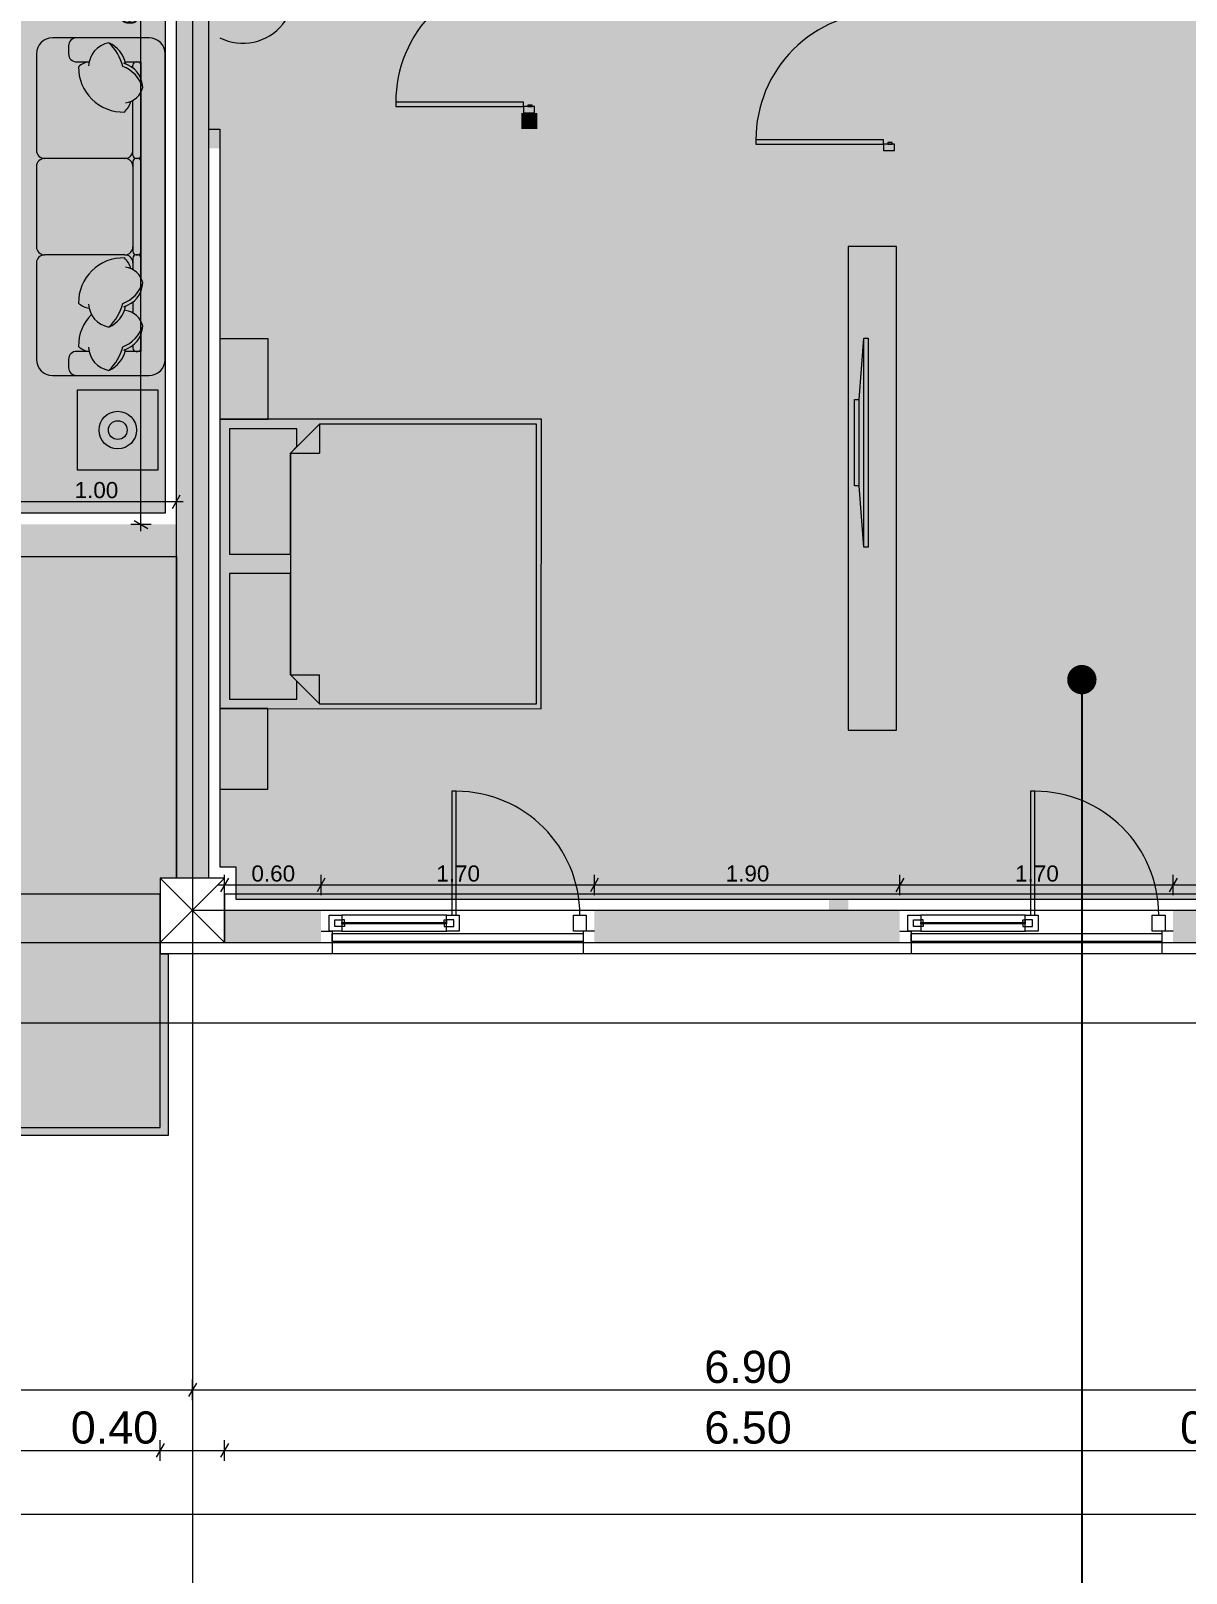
# Model space of a CAD drawing. Header units: millimetres. Extents: x 475616349 to 476941521, y 4620115302 to 4621446928.
# Drawn here: x 476524333 to 476531519, y 4620561513 to 4620571105 of the extents above; entities that cross this region are included whole.
import ezdxf

# ---------------------------------------------------------------- set-up
doc = ezdxf.new("R2010")
doc.units = ezdxf.units.MM
doc.header["$MEASUREMENT"] = 0
doc.set_wipeout_variables(frame=1)
doc.linetypes.add('Wipeout_Contour', pattern=[1000, 0, -1000])
for name, color, linetype, lineweight in [('0_Pen_No__7_Pen_No__7_Pen_No__7', 7, 'Continuous', 0), ('2D Drafting - General_Pen_No__1_Pen_No__7', 7, 'Continuous', 0), ('2D Drafting - General_Pen_No__250_Pen_No__2_Pen_No__7', 7, 'Continuous', 0), ('2D Drafting - General_Pen_No__250_Pen_No__7_Pen_No__250', 7, 'Continuous', 0), ('2D Drafting - General_Pen_No__250_Pen_No__7_Pen_No__7', 7, 'Continuous', 0), ('2D Drafting - General_Pen_No__7_Pen_No__250', 7, 'Continuous', 0), ('2D Drafting - General_Pen_No__7_Pen_No__7_Pen_No__7', 7, 'Continuous', 0), ('Doors_Pen_No__7_Pen_No__7_Pen_No__7', 7, 'Continuous', 0), ('G-Anno-Nplt_Pen_No__151', 151, 'Continuous', 0), ('G-Anno-Nplt_Pen_No__255', 255, 'Continuous', 0), ('G-Anno-Nplt_Pen_No__4', 7, 'Continuous', 0), ('kar-panjara_Pen_No__7_Pen_No__7_Pen_No__7', 7, 'Continuous', 0), ('New_0_Pen_No__7', 7, 'Continuous', 0), ('New_2D Drafting - General_Pen_No__2_Pen_No__250', 7, 'Continuous', 0), ('New_R03_Nakveti_Pen_No__4', 7, 'Continuous', 0), ('New_reg_nak_Pen_No__250', 7, 'Continuous', 0), ('New_reg_nak_Pen_No__7', 7, 'Continuous', 0), ('New_zoma_Pen_No__1', 1, 'Continuous', 0), ('New_zoma_Pen_No__4', 7, 'Continuous', 0), ('New_zoma_Pen_No__7', 7, 'Continuous', 0), ('zoma_Pen_No__142', 142, 'Continuous', 0), ('zoma_Pen_No__5_Pen_No__5', 5, 'Continuous', 0)]:
    doc.layers.add(name, color=color, linetype=linetype, lineweight=lineweight)
doc.layers.add('New_--aveji_Pen_No__251', color=7, linetype='Continuous', lineweight=0, true_color=0x656565)
for name, color, linetype in [('New_R03_Nakveti', 7, 'Continuous'), ('New_zoma', 7, 'Continuous'), ('zoma', 7, 'Continuous')]:
    doc.layers.add(name, color=color, linetype=linetype)
doc.styles.add('GENERATED_STYLE_1', font='arial.ttf')
doc.styles.add('GENERATED_STYLE_2', font='arial.ttf')
doc.dimstyles.new('GENERATED_STYLE__1', dxfattribs={"dimtxt": 200, "dimasz": 64.421331, "dimexe": 0.18, "dimexo": 3, "dimgap": 0.09, "dimtad": 1, "dimtih": 1, "dimtoh": 1, "dimlfac": 0.001, "dimzin": 0, "dimdsep": 46, "dimtxsty": 'GENERATED_STYLE_2', "dimblk": 'ARROWHEAD_2', "dimblk1": 'ARROWHEAD_2', "dimblk2": 'ARROWHEAD_2', "dimcen": 0.09, "dimclrd": 142, "dimclre": 142, "dimclrt": 142, "dimadec": 0, "dimazin": 0, "dimtfac": 1, "dimtdec": 4, "dimtmove": 0, "dimatfit": 3, "dimfxl": 1, "dimtolj": 1, "dimtzin": 0, "dimarcsym": 0})
doc.dimstyles.new('GENERATED_STYLE__18', dxfattribs={"dimtxt": 100, "dimasz": 64.421331, "dimexe": 0.18, "dimexo": 3, "dimgap": 0.09, "dimtad": 1, "dimtih": 1, "dimtoh": 1, "dimlfac": 0.001, "dimzin": 0, "dimdsep": 46, "dimtxsty": 'GENERATED_STYLE_1', "dimblk": 'ARROWHEAD_2', "dimblk1": 'ARROWHEAD_2', "dimblk2": 'ARROWHEAD_2', "dimcen": 0.09, "dimclrd": 7, "dimclre": 7, "dimclrt": 7, "dimadec": 0, "dimazin": 0, "dimtfac": 1, "dimtdec": 4, "dimtmove": 0, "dimatfit": 3, "dimfxl": 1, "dimtolj": 1, "dimtzin": 0, "dimarcsym": 0})
doc.dimstyles.new('GENERATED_STYLE__19', dxfattribs={"dimtxt": 100, "dimasz": 64.421331, "dimexe": 0.18, "dimexo": 3, "dimgap": 0.09, "dimtad": 1, "dimlfac": 0.001, "dimzin": 0, "dimdsep": 46, "dimtxsty": 'GENERATED_STYLE_1', "dimblk": 'ARROWHEAD_2', "dimblk1": 'ARROWHEAD_2', "dimblk2": 'ARROWHEAD_2', "dimcen": 0.09, "dimclrd": 7, "dimclre": 7, "dimclrt": 7, "dimadec": 0, "dimazin": 0, "dimtfac": 1, "dimtdec": 4, "dimtmove": 0, "dimatfit": 3, "dimfxl": 1, "dimtolj": 1, "dimtzin": 0, "dimarcsym": 0})
doc.dimstyles.new('GENERATED_STYLE__3', dxfattribs={"dimtxt": 200, "dimasz": 64.421331, "dimexe": 0.18, "dimexo": 3, "dimgap": 0.09, "dimtad": 1, "dimtih": 1, "dimtoh": 1, "dimlfac": 0.001, "dimzin": 0, "dimdsep": 46, "dimtxsty": 'GENERATED_STYLE_2', "dimblk": 'ARROWHEAD_2', "dimblk1": 'ARROWHEAD_2', "dimblk2": 'ARROWHEAD_2', "dimcen": 0.09, "dimclrd": 142, "dimclre": 142, "dimclrt": 142, "dimadec": 0, "dimazin": 0, "dimtfac": 1, "dimtdec": 4, "dimtmove": 2, "dimatfit": 3, "dimfxl": 1, "dimtolj": 1, "dimtzin": 0, "dimarcsym": 0})
doc.dimstyles.new('GENERATED_STYLE__47', dxfattribs={"dimtxt": 0.18, "dimasz": 364.8, "dimexe": 0.18, "dimexo": 0.0625, "dimgap": 0.09, "dimtad": 0, "dimtih": 1, "dimtoh": 1, "dimdec": 4, "dimzin": 0, "dimdsep": 46, "dimcen": 0.09, "dimadec": 0, "dimazin": 0, "dimtfac": 1, "dimtdec": 4, "dimtmove": 0, "dimatfit": 3, "dimldrblk": 'ARROWHEAD_11', "dimfxl": 1, "dimtolj": 1, "dimtzin": 0, "dimarcsym": 0})
doc.dimstyles.new('GENERATED_STYLE__53', dxfattribs={"dimtxt": 279.999995, "dimasz": 64.421331, "dimexe": 0.18, "dimexo": 3, "dimgap": 0.09, "dimtad": 1, "dimlfac": 0.001, "dimzin": 0, "dimdsep": 46, "dimtxsty": 'GENERATED_STYLE_1', "dimblk": 'ARROWHEAD_2', "dimblk1": 'ARROWHEAD_2', "dimblk2": 'ARROWHEAD_2', "dimcen": 0.09, "dimclrd": 1, "dimclre": 1, "dimclrt": 1, "dimadec": 0, "dimazin": 0, "dimtfac": 1, "dimtdec": 4, "dimtmove": 2, "dimatfit": 3, "dimfxl": 1, "dimtolj": 1, "dimtzin": 0, "dimarcsym": 0})

# ---------------------------------------------------------------- blocks, each defined once
blk = doc.blocks.new('Bed Layout 23_2')
at = {"layer": 'New_R03_Nakveti_Pen_No__4', "color": 7, "linetype": 'Continuous', "lineweight": 0}
for p, q in [((-900, 0), (-1399.9, 0)), ((-1399.9, 0), (-1399.9, -300)), ((-900, -300), (-900, 0)), ((900, 0), (-900, 0)), ((-900, 0), (-900, -2000)), ((1399.9, 0), (900, 0)), ((900, 0), (900, -300)), ((900, -2000), (900, 0)), ((1399.9, -300), (1399.9, 0)), ((-1399.9, -300), (-900, -300)), ((900, -300), (1399.9, -300)), ((-690, -440), (-870, -620)), ((0, -440), (-690, -440)), ((-690, -440), (-690, -620)), ((690, -440), (0, -440)), ((870, -620), (690, -440)), ((690, -440), (690, -620)), ((-870, -620), (-870, -1970)), ((-870, -620), (-690, -620)), ((870, -620), (690, -620)), ((870, -1970), (870, -620)), ((-900, -2000), (900, -2000)), ((-870, -1970), (0, -1970)), ((0, -1970), (870, -1970))]:
    blk.add_line(p, q, dxfattribs=at)
at = {"layer": 'New_R03_Nakveti_Pen_No__4', "color": 7, "linetype": 'Continuous', "lineweight": 0, "flags": 128}
for points in [[(-60, -440), (-60, -60), (-840, -60), (-840, -480), (-730, -480), (-690, -440)], [(690, -440), (730, -480), (840, -480), (840, -60), (60, -60), (60, -440)]]:
    blk.add_lwpolyline(points, close=True, dxfattribs=at)
blk = doc.blocks.new('*D1481', base_point=(476577134.1, 4620325125.7))
at = {"layer": 'zoma_Pen_No__142', "color": 142, "linetype": 'Continuous', "lineweight": 0, "transparency": 16777216}
for p, q in [((476518662.8, 4620535883.6), (476518613.9, 4620535798.8)), ((476518638.4, 4620535777.6), (476518638.4, 4620535904.8)), ((476518638.4, 4620535841.2), (476525138.4, 4620535841.2)), ((476525162.8, 4620535883.6), (476525113.9, 4620535798.8)), ((476525138.4, 4620535777.6), (476525138.4, 4620535904.8))]:
    blk.add_line(p, q, dxfattribs=at)
at = {"layer": 'zoma_Pen_No__142', "color": 142, "lineweight": 0, "transparency": 16777216, "char_height": 200, "attachment_point": 7, "style": 'GENERATED_STYLE_2'}
for s, insert in [('\\A1;{\\pql;\\fArial CYR|b0|i0|c204|p34;6.50}', (476521622.3, 4620535881.2)), ('\\A1;{\\pql;\\fArial CYR|b0|i0|c204|p34;0.40}', (476524581.8, 4620535881.2))]:
    blk.add_mtext(s, dxfattribs=dict(at, insert=insert))
blk = doc.blocks.new('ARROWHEAD_2')
at = {"color": 0, "linetype": 'Continuous', "lineweight": 0}
for p, q in [((0, 0), (-1, 0)), ((-0.38, -0.66), (0.38, 0.66))]:
    blk.add_line(p, q, dxfattribs=at)
blk = doc.blocks.new('*D1482', base_point=(476577134.1, 4620325125.7))
at = {"layer": 'zoma_Pen_No__142', "color": 142, "linetype": 'Continuous', "lineweight": 0, "transparency": 16777216}
for p, q in [((476525162.8, 4620535883.6), (476525113.9, 4620535798.8)), ((476525138.4, 4620535777.6), (476525138.4, 4620535904.8)), ((476525138.4, 4620535841.2), (476525538.4, 4620535841.2)), ((476525562.8, 4620535883.6), (476525513.9, 4620535798.8)), ((476525538.4, 4620535777.6), (476525538.4, 4620535904.8))]:
    blk.add_line(p, q, dxfattribs=at)
blk = doc.blocks.new('*D1483', base_point=(476577134.1, 4620325125.7))
at = {"layer": 'zoma_Pen_No__142', "color": 142, "linetype": 'Continuous', "lineweight": 0, "transparency": 16777216}
for p, q in [((476525562.8, 4620535883.6), (476525513.9, 4620535798.8)), ((476525538.4, 4620535777.6), (476525538.4, 4620535904.8)), ((476525538.4, 4620535841.2), (476532038.4, 4620535841.2)), ((476532062.8, 4620535883.6), (476532013.9, 4620535798.8)), ((476532038.4, 4620535777.6), (476532038.4, 4620535904.8))]:
    blk.add_line(p, q, dxfattribs=at)
at = {"layer": 'zoma_Pen_No__142', "color": 142, "lineweight": 0, "transparency": 16777216, "char_height": 200, "attachment_point": 7, "style": 'GENERATED_STYLE_2'}
for s, insert in [('\\A1;{\\pql;\\fArial CYR|b0|i0|c204|p34;6.50}', (476528522.3, 4620535881.2)), ('\\A1;{\\pql;\\fArial CYR|b0|i0|c204|p34;0.40}', (476531481.8, 4620535881.2))]:
    blk.add_mtext(s, dxfattribs=dict(at, insert=insert))
blk = doc.blocks.new('*D1620', base_point=(476577134.1, 4620325125.7))
at = {"layer": 'zoma_Pen_No__142', "color": 142, "linetype": 'Continuous', "lineweight": 0, "transparency": 16777216}
for p, q in [((476518462.8, 4620562695.8), (476518413.9, 4620562611)), ((476518438.4, 4620562589.8), (476518438.4, 4620562717)), ((476525362.8, 4620562695.8), (476525313.9, 4620562611)), ((476525338.4, 4620562589.8), (476525338.4, 4620562717)), ((476518438.4, 4620562653.4), (476525338.4, 4620562653.4))]:
    blk.add_line(p, q, dxfattribs=at)
at = {"layer": 'zoma_Pen_No__142', "color": 142, "lineweight": 0, "transparency": 16777216, "insert": (476521622.3, 4620562693.4), "char_height": 200, "attachment_point": 7, "style": 'GENERATED_STYLE_2'}
blk.add_mtext('\\A1;{\\pql;\\fArial CYR|b0|i0|c204|p34;6.90}', dxfattribs=at)
blk = doc.blocks.new('*D1621', base_point=(476577134.1, 4620325125.7))
at = {"layer": 'zoma_Pen_No__142', "color": 142, "linetype": 'Continuous', "lineweight": 0, "transparency": 16777216}
for p, q in [((476525362.8, 4620562695.8), (476525313.9, 4620562611)), ((476525338.4, 4620562589.8), (476525338.4, 4620562717)), ((476532262.8, 4620562695.8), (476532213.9, 4620562611)), ((476532238.4, 4620562589.8), (476532238.4, 4620562717)), ((476525338.4, 4620562653.4), (476532238.4, 4620562653.4))]:
    blk.add_line(p, q, dxfattribs=at)
at = {"layer": 'zoma_Pen_No__142', "color": 142, "lineweight": 0, "transparency": 16777216, "insert": (476528522.3, 4620562693.4), "char_height": 200, "attachment_point": 7, "style": 'GENERATED_STYLE_2'}
blk.add_mtext('\\A1;{\\pql;\\fArial CYR|b0|i0|c204|p34;6.90}', dxfattribs=at)
blk = doc.blocks.new('*D1672', base_point=(476577134.1, 4620325125.7))
at = {"layer": 'zoma_Pen_No__142', "color": 142, "linetype": 'Continuous', "lineweight": 0, "transparency": 16777216}
for p, q in [((476518662.8, 4620562318.6), (476518613.9, 4620562233.8)), ((476518638.4, 4620562212.6), (476518638.4, 4620562339.8)), ((476525162.8, 4620562318.6), (476525113.9, 4620562233.8)), ((476525138.4, 4620562212.6), (476525138.4, 4620562339.8)), ((476518638.4, 4620562276.2), (476525138.4, 4620562276.2))]:
    blk.add_line(p, q, dxfattribs=at)
at = {"layer": 'zoma_Pen_No__142', "color": 142, "lineweight": 0, "transparency": 16777216, "char_height": 200, "attachment_point": 7, "style": 'GENERATED_STYLE_2'}
for s, insert in [('\\A1;{\\pql;\\fArial CYR|b0|i0|c204|p34;6.50}', (476521622.3, 4620562316.2)), ('\\A1;{\\pql;\\fArial CYR|b0|i0|c204|p34;0.40}', (476524581.8, 4620562316.2))]:
    blk.add_mtext(s, dxfattribs=dict(at, insert=insert))
blk = doc.blocks.new('*D1673', base_point=(476577134.1, 4620325125.7))
at = {"layer": 'zoma_Pen_No__142', "color": 142, "linetype": 'Continuous', "lineweight": 0, "transparency": 16777216}
for p, q in [((476525162.8, 4620562318.6), (476525113.9, 4620562233.8)), ((476525138.4, 4620562212.6), (476525138.4, 4620562339.8)), ((476525562.8, 4620562318.6), (476525513.9, 4620562233.8)), ((476525538.4, 4620562212.6), (476525538.4, 4620562339.8)), ((476525138.4, 4620562276.2), (476525538.4, 4620562276.2))]:
    blk.add_line(p, q, dxfattribs=at)
blk = doc.blocks.new('*D1674', base_point=(476577134.1, 4620325125.7))
at = {"layer": 'zoma_Pen_No__142', "color": 142, "linetype": 'Continuous', "lineweight": 0, "transparency": 16777216}
for p, q in [((476525562.8, 4620562318.6), (476525513.9, 4620562233.8)), ((476525538.4, 4620562212.6), (476525538.4, 4620562339.8)), ((476532062.8, 4620562318.6), (476532013.9, 4620562233.8)), ((476532038.4, 4620562212.6), (476532038.4, 4620562339.8)), ((476525538.4, 4620562276.2), (476532038.4, 4620562276.2))]:
    blk.add_line(p, q, dxfattribs=at)
at = {"layer": 'zoma_Pen_No__142', "color": 142, "lineweight": 0, "transparency": 16777216, "char_height": 200, "attachment_point": 7, "style": 'GENERATED_STYLE_2'}
for s, insert in [('\\A1;{\\pql;\\fArial CYR|b0|i0|c204|p34;6.50}', (476528522.3, 4620562316.2)), ('\\A1;{\\pql;\\fArial CYR|b0|i0|c204|p34;0.40}', (476531481.8, 4620562316.2))]:
    blk.add_mtext(s, dxfattribs=dict(at, insert=insert))
blk = doc.blocks.new('*D1678', base_point=(476577134.1, 4620325125.7))
at = {"layer": 'zoma_Pen_No__142', "color": 142, "linetype": 'Continuous', "lineweight": 0, "transparency": 16777216}
for p, q in [((476497562.8, 4620561922.6), (476497513.9, 4620561837.8)), ((476497538.4, 4620561816.6), (476497538.4, 4620561943.8)), ((476539313.9, 4620561837.8), (476539362.8, 4620561922.6)), ((476539338.4, 4620561816.6), (476539338.4, 4620561943.8)), ((476497496.9, 4620561880.2), (476497538.4, 4620561880.2)), ((476497538.4, 4620561880.2), (476539338.4, 4620561880.2)), ((476539338.4, 4620561880.2), (476539379.8, 4620561880.2))]:
    blk.add_line(p, q, dxfattribs=at)
at = {"layer": 'zoma_Pen_No__142', "color": 142, "lineweight": 0, "transparency": 16777216, "insert": (476518661.7, 4620561920.2), "char_height": 200, "attachment_point": 7, "style": 'GENERATED_STYLE_2'}
blk.add_mtext('\\A1;{\\pql;\\fArial CYR|b0|i0|c204|p34;41.80}', dxfattribs=at)
blk = doc.blocks.new('*D1970', base_point=(476577134.1, 4620325125.7))
at = {"layer": 'New_zoma_Pen_No__4', "color": 7, "linetype": 'Continuous', "lineweight": 0, "transparency": 16777216}
for p, q in [((476524263.1, 4620568220.3), (476524214.2, 4620568135.5)), ((476524238.6, 4620568114.3), (476524238.6, 4620568241.5)), ((476524238.6, 4620568177.9), (476525238.4, 4620568177.9)), ((476525213.9, 4620568135.5), (476525262.8, 4620568220.3)), ((476525238.4, 4620568114.3), (476525238.4, 4620568241.5)), ((476525238.4, 4620568177.9), (476525279.8, 4620568177.9))]:
    blk.add_line(p, q, dxfattribs=at)
at = {"layer": 'New_zoma_Pen_No__7', "color": 7, "lineweight": 0, "transparency": 16777216, "insert": (476524605.5, 4620568197.9), "char_height": 100, "attachment_point": 7, "style": 'GENERATED_STYLE_1'}
blk.add_mtext('\\A1;{\\pql;\\fArial|b0|i0|c0|p34;1.00}', dxfattribs=at)
blk = doc.blocks.new('*D1971', base_point=(476577134.1, 4620325125.7))
at = {"layer": 'New_zoma_Pen_No__4', "color": 7, "linetype": 'Continuous', "lineweight": 0, "transparency": 16777216}
for p, q in [((476525082.1, 4620574514.5), (476524955, 4620574514.5)), ((476525060.9, 4620574490.1), (476524976.2, 4620574539)), ((476525018.5, 4620574514.5), (476525018.5, 4620574556)), ((476525018.5, 4620568035.6), (476525018.5, 4620574514.5)), ((476524976.2, 4620568060), (476525060.9, 4620568011.1)), ((476525082.1, 4620568035.6), (476524955, 4620568035.6)), ((476525018.5, 4620567994.1), (476525018.5, 4620568035.6))]:
    blk.add_line(p, q, dxfattribs=at)
at = {"layer": 'New_zoma_Pen_No__7', "color": 7, "lineweight": 0, "transparency": 16777216, "insert": (476524998.5, 4620571142), "char_height": 100, "attachment_point": 7, "rotation": 90, "style": 'GENERATED_STYLE_1'}
blk.add_mtext('\\A1;{\\pql;\\fArial|b0|i0|c0|p34;6.48}', dxfattribs=at)
blk = doc.blocks.new('*D1973', base_point=(476577134.1, 4620325125.7))
at = {"layer": 'New_zoma_Pen_No__4', "color": 7, "linetype": 'Continuous', "lineweight": 0, "transparency": 16777216}
for p, q in [((476525538.4, 4620565729.6), (476525538.4, 4620565856.8)), ((476526138.4, 4620565729.6), (476526138.4, 4620565856.8)), ((476525496.9, 4620565793.2), (476525538.4, 4620565793.2)), ((476525562.8, 4620565835.6), (476525513.9, 4620565750.8)), ((476525538.4, 4620565793.2), (476526138.4, 4620565793.2)), ((476526162.8, 4620565835.6), (476526113.9, 4620565750.8))]:
    blk.add_line(p, q, dxfattribs=at)
at = {"layer": 'New_zoma_Pen_No__7', "color": 7, "lineweight": 0, "transparency": 16777216, "insert": (476525705.3, 4620565813.2), "char_height": 100, "attachment_point": 7, "style": 'GENERATED_STYLE_1'}
blk.add_mtext('\\A1;{\\pql;\\fArial|b0|i0|c0|p34;0.60}', dxfattribs=at)
blk = doc.blocks.new('*D1974', base_point=(476577134.1, 4620325125.7))
at = {"layer": 'New_zoma_Pen_No__4', "color": 7, "linetype": 'Continuous', "lineweight": 0, "transparency": 16777216}
for p, q in [((476526138.4, 4620565729.6), (476526138.4, 4620565856.8)), ((476527838.4, 4620565729.6), (476527838.4, 4620565856.8)), ((476526162.8, 4620565835.6), (476526113.9, 4620565750.8)), ((476526138.4, 4620565793.2), (476527838.4, 4620565793.2)), ((476527862.8, 4620565835.6), (476527813.9, 4620565750.8))]:
    blk.add_line(p, q, dxfattribs=at)
at = {"layer": 'New_zoma_Pen_No__7', "color": 7, "lineweight": 0, "transparency": 16777216, "insert": (476526855.3, 4620565813.2), "char_height": 100, "attachment_point": 7, "style": 'GENERATED_STYLE_1'}
blk.add_mtext('\\A1;{\\pql;\\fArial|b0|i0|c0|p34;1.70}', dxfattribs=at)
blk = doc.blocks.new('*D1975', base_point=(476577134.1, 4620325125.7))
at = {"layer": 'New_zoma_Pen_No__4', "color": 7, "linetype": 'Continuous', "lineweight": 0, "transparency": 16777216}
for p, q in [((476527838.4, 4620565729.6), (476527838.4, 4620565856.8)), ((476529738.4, 4620565729.6), (476529738.4, 4620565856.8)), ((476527862.8, 4620565835.6), (476527813.9, 4620565750.8)), ((476527838.4, 4620565793.2), (476529738.4, 4620565793.2)), ((476529762.8, 4620565835.6), (476529713.9, 4620565750.8))]:
    blk.add_line(p, q, dxfattribs=at)
at = {"layer": 'New_zoma_Pen_No__7', "color": 7, "lineweight": 0, "transparency": 16777216, "insert": (476528655.3, 4620565813.2), "char_height": 100, "attachment_point": 7, "style": 'GENERATED_STYLE_1'}
blk.add_mtext('\\A1;{\\pql;\\fArial|b0|i0|c0|p34;1.90}', dxfattribs=at)
blk = doc.blocks.new('*D1976', base_point=(476577134.1, 4620325125.7))
at = {"layer": 'New_zoma_Pen_No__4', "color": 7, "linetype": 'Continuous', "lineweight": 0, "transparency": 16777216}
for p, q in [((476529738.4, 4620565729.6), (476529738.4, 4620565856.8)), ((476531438.4, 4620565729.6), (476531438.4, 4620565856.8)), ((476529762.8, 4620565835.6), (476529713.9, 4620565750.8)), ((476529738.4, 4620565793.2), (476531438.4, 4620565793.2)), ((476531462.8, 4620565835.6), (476531413.9, 4620565750.8))]:
    blk.add_line(p, q, dxfattribs=at)
at = {"layer": 'New_zoma_Pen_No__7', "color": 7, "lineweight": 0, "transparency": 16777216, "insert": (476530455.3, 4620565813.2), "char_height": 100, "attachment_point": 7, "style": 'GENERATED_STYLE_1'}
blk.add_mtext('\\A1;{\\pql;\\fArial|b0|i0|c0|p34;1.70}', dxfattribs=at)
blk = doc.blocks.new('*D1977', base_point=(476577134.1, 4620325125.7))
at = {"layer": 'New_zoma_Pen_No__4', "color": 7, "linetype": 'Continuous', "lineweight": 0, "transparency": 16777216}
for p, q in [((476531438.4, 4620565729.6), (476531438.4, 4620565856.8)), ((476532038.4, 4620565729.6), (476532038.4, 4620565856.8)), ((476531462.8, 4620565835.6), (476531413.9, 4620565750.8)), ((476531438.4, 4620565793.2), (476532038.4, 4620565793.2)), ((476532013.9, 4620565750.8), (476532062.8, 4620565835.6)), ((476532038.4, 4620565793.2), (476532079.8, 4620565793.2))]:
    blk.add_line(p, q, dxfattribs=at)
at = {"layer": 'New_zoma_Pen_No__7', "color": 7, "lineweight": 0, "transparency": 16777216, "insert": (476531605.3, 4620565813.2), "char_height": 100, "attachment_point": 7, "style": 'GENERATED_STYLE_1'}
blk.add_mtext('\\A1;{\\pql;\\fArial|b0|i0|c0|p34;0.60}', dxfattribs=at)
blk = doc.blocks.new('ARROWHEAD_11')
at = {"color": 0, "linetype": 'Continuous', "lineweight": 0}
blk.add_line((0, 0), (-1, 0), dxfattribs=at)
at = {"color": 0, "linetype": 'Continuous', "lineweight": 0, "const_width": 0.25, "flags": 128}
blk.add_lwpolyline([(-0.125, 0, 1), (0.125, 0, 1)], format="xyb", close=True, dxfattribs=at)
blk = doc.blocks.new('*D2350', base_point=(476577134.1, 4620325125.7))
at = {"layer": 'New_zoma_Pen_No__1', "color": 1, "linetype": 'Continuous', "lineweight": 0, "transparency": 16777216}
for p, q in [((476539338.5, 4620565435.6), (476539338.5, 4620565477)), ((476539402.1, 4620565435.6), (476539274.9, 4620565435.6)), ((476539380.9, 4620565411.1), (476539296.1, 4620565460)), ((476539338.5, 4620559436.3), (476539338.5, 4620565435.6)), ((476539402.1, 4620559436.3), (476539274.9, 4620559436.3)), ((476539296.1, 4620559460.7), (476539380.9, 4620559411.8)), ((476539338.5, 4620559394.8), (476539338.5, 4620559436.3))]:
    blk.add_line(p, q, dxfattribs=at)
at = {"color": 254, "linetype": 'Wipeout_Contour', "lineweight": 0, "ltscale": 18580288654.0034, "transparency": 16777216}
blk.add_wipeout([(476539332.5, 4620562946.8), (476539332.5, 4620563791.8), (476538952.5, 4620563791.8), (476538952.5, 4620562946.8)], dxfattribs=at).dxf.layer = 'New_zoma'
at = {"layer": 'New_zoma_Pen_No__1', "color": 1, "lineweight": 0, "transparency": 16777216, "insert": (476539282.5, 4620562996.8), "char_height": 280, "attachment_point": 7, "rotation": 90, "style": 'GENERATED_STYLE_1'}
blk.add_mtext('\\A1;{\\pql;\\fArial|b0|i0|c0|p34;6.00}', dxfattribs=at)

msp = doc.modelspace()

# ---------------------------------------------------------------- hatches: boundary and pattern name
at = {"layer": '2D Drafting - General_Pen_No__250_Pen_No__2_Pen_No__7', "linetype": 'Continuous', "lineweight": 0}
msp.add_hatch(color=7, dxfattribs=at).paths.add_polyline_path([(476527483.237, 4620570594.779), (476527383.513, 4620570594.779), (476527383.513, 4620570494.779), (476527483.237, 4620570494.779)])
at = {"layer": '2D Drafting - General_Pen_No__250_Pen_No__7_Pen_No__7', "linetype": 'Continuous', "lineweight": 0}
for points in [[(476525438.366, 4620565835.567), (476525238.366, 4620565835.567), (476525238.366, 4620571635.567), (476525438.366, 4620571635.567)], [(476525428.399, 4620570374.779), (476527483.237, 4620570374.779), (476527483.237, 4620570494.779), (476525428.399, 4620570494.779)], [(476529298.366, 4620570151.38), (476529298.366, 4620570271.481), (476529614.238, 4620570271.481), (476529614.238, 4620570361.677), (476529734.238, 4620570361.677), (476529734.238, 4620570271.481), (476530538.928, 4620570271.481), (476530538.928, 4620570151.38), (476529734.238, 4620570151.38), (476529417.88, 4620570151.38), (476529417.88, 4620565635.567), (476529298.366, 4620565635.567)], [(476524238.637, 4620567835.567), (476525238.366, 4620567835.567), (476525238.366, 4620568035.567), (476524238.637, 4620568035.567)], [(476525538.366, 4620565435.568), (476525538.366, 4620565635.568), (476526138.366, 4620565635.568), (476526138.366, 4620565435.568)], [(476527838.367, 4620565435.567), (476529738.376, 4620565435.567), (476529738.376, 4620565635.514), (476527838.367, 4620565635.514)], [(476531438.376, 4620565435.567), (476531438.376, 4620565635.567), (476532038.366, 4620565635.567), (476532038.366, 4620565435.567)]]:
    msp.add_hatch(color=7, dxfattribs=at).paths.add_polyline_path(points)
at = {"layer": 'G-Anno-Nplt_Pen_No__151', "linetype": 'Continuous', "lineweight": 0, "true_color": 0x1f2f3f}
msp.add_hatch(color=169, dxfattribs=at).paths.add_polyline_path([(476525268.366, 4620581965.567), (476525268.366, 4620575605.567), (476525068.366, 4620575605.567), (476525068.366, 4620575305.567), (476524768.366, 4620575305.567), (476524768.366, 4620574444.549), (476525168.366, 4620574444.549), (476525168.366, 4620572105.567), (476525068.366, 4620572105.567), (476525068.366, 4620571565.567), (476525168.366, 4620571565.567), (476525168.366, 4620568105.567), (476521768.366, 4620568105.567), (476521768.366, 4620565705.567), (476519008.366, 4620565705.567), (476519008.366, 4620566505.696), (476518608.366, 4620566505.696), (476518608.366, 4620571565.567), (476518708.366, 4620571565.567), (476518708.366, 4620572105.567), (476518608.366, 4620572105.567), (476518608.366, 4620573392.859), (476518538.366, 4620573392.859), (476518538.366, 4620575135.567), (476518638.366, 4620575135.567), (476518638.366, 4620575385.567), (476518938.366, 4620575385.567), (476518938.366, 4620576406.585), (476518538.366, 4620576406.585), (476518538.366, 4620577008.837), (476518608.366, 4620577008.837), (476518608.366, 4620581065.57), (476522108.366, 4620581065.57), (476522108.366, 4620582165.567), (476525068.366, 4620582165.567), (476525068.366, 4620581965.567)])
h = msp.add_hatch(color=169, dxfattribs=at)
h.paths.add_polyline_path([(476525438.366, 4620572035.567), (476525538.366, 4620572035.567), (476525538.366, 4620571635.567), (476525508.366, 4620571635.567), (476525438.366, 4620571635.567), (476525438.366, 4620570494.779), (476525508.366, 4620570494.779), (476525508.366, 4620565905.567), (476525608.366, 4620565905.567), (476525608.366, 4620565705.568), (476531968.366, 4620565705.568), (476531968.366, 4620565905.567), (476532168.366, 4620565905.567), (476532168.366, 4620567205.567), (476539068.366, 4620567205.567), (476539068.366, 4620571565.567), (476537998.178, 4620571565.567), (476537998.178, 4620572105.567), (476539068.366, 4620572105.567), (476539068.366, 4620575065.567), (476538868.366, 4620575065.567), (476538868.366, 4620575168.825), (476532508.366, 4620575168.825), (476532508.366, 4620575065.567), (476532208.296, 4620575065.567), (476532208.296, 4620574768.824), (476531228.178, 4620574768.824), (476531228.178, 4620575168.825), (476528184.719, 4620575168.825), (476528184.719, 4620575238.824), (476526278.554, 4620575238.824), (476526278.554, 4620574838.824), (476525438.366, 4620574838.824)])
h.paths.add_polyline_path([(476532038.366, 4620571635.567), (476532438.366, 4620571635.567), (476532438.366, 4620572035.567), (476532038.366, 4620572035.567)], flags=0)
at = {"layer": 'G-Anno-Nplt_Pen_No__255', "linetype": 'Continuous', "lineweight": 0, "true_color": 0x3f3f3f}
msp.add_hatch(color=250, dxfattribs=at).paths.add_polyline_path([(476525238.366, 4620567835.567), (476525238.366, 4620565835.567), (476525138.366, 4620565835.567), (476525138.366, 4620565365.567), (476525188.366, 4620565365.567), (476525188.366, 4620564235.58), (476521338.369, 4620564235.603), (476521338.369, 4620565365.567), (476522038.366, 4620565365.567), (476522038.366, 4620567835.567)])

# ---------------------------------------------------------------- linework, layer by layer
at = {"layer": '0_Pen_No__7_Pen_No__7_Pen_No__7', "color": 7, "linetype": 'Continuous', "lineweight": 0}
msp.add_arc((476525652.382, 4620571347.666), 319.521, 243.2098745, 116.7901094, dxfattribs=at)
at = {"layer": '2D Drafting - General_Pen_No__1_Pen_No__7', "color": 7, "linetype": 'Continuous', "lineweight": 0}
for p, q in [((476525538.366, 4620565435.567), (476525138.366, 4620565835.567)), ((476525138.366, 4620565435.567), (476525538.366, 4620565835.567))]:
    msp.add_line(p, q, dxfattribs=at)
at = {"layer": '2D Drafting - General_Pen_No__1_Pen_No__7', "color": 7, "linetype": 'Continuous', "lineweight": 0, "flags": 128}
for points in [[(476525138.366, 4620565435.567), (476525538.366, 4620565435.567), (476525538.366, 4620565835.567), (476525138.366, 4620565835.567)], [(476518638.366, 4620565435.567), (476525138.366, 4620565435.567), (476525138.366, 4620565735.567), (476518638.366, 4620565735.567)], [(476525538.366, 4620565435.567), (476532038.366, 4620565435.567), (476532038.366, 4620565735.567), (476525538.366, 4620565735.567)]]:
    msp.add_lwpolyline(points, close=True, dxfattribs=at)
at = {"layer": '2D Drafting - General_Pen_No__250_Pen_No__7_Pen_No__250', "color": 7, "linetype": 'Continuous', "lineweight": 0, "flags": 128}
msp.add_lwpolyline([(476525438.366, 4620565835.567), (476525238.366, 4620565835.567), (476525238.366, 4620571635.567), (476525438.366, 4620571635.567)], close=True, dxfattribs=at)
at = {"layer": '2D Drafting - General_Pen_No__7_Pen_No__250', "color": 7, "linetype": 'Continuous', "lineweight": 0, "flags": 128}
for points in [[(476526138.366, 4620565505.683), (476526208.381, 4620565505.682), (476526208.38, 4620565365.606)], [(476527838.367, 4620565505.733), (476527768.352, 4620565505.735), (476527768.358, 4620565365.606)], [(476529738.376, 4620565505.839), (476529808.391, 4620565505.838), (476529808.389, 4620565365.763)], [(476531438.376, 4620565505.889), (476531368.361, 4620565505.891), (476531368.368, 4620565365.763)]]:
    msp.add_lwpolyline(points, dxfattribs=at)
at = {"layer": '2D Drafting - General_Pen_No__7_Pen_No__7_Pen_No__7', "color": 7, "linetype": 'Continuous', "lineweight": 0, "flags": 128}
for points in [[(476526268.354, 4620565505.687), (476526918.354, 4620565505.715), (476526918.349, 4620565605.655), (476526268.349, 4620565605.626)], [(476529868.363, 4620565505.842), (476530518.363, 4620565505.871), (476530518.359, 4620565605.81), (476529868.359, 4620565605.781)]]:
    msp.add_lwpolyline(points, close=True, dxfattribs=at)
at = {"layer": '2D Drafting - General_Pen_No__7_Pen_No__7_Pen_No__7', "color": 7, "linetype": 'Continuous', "lineweight": 0}
for centre, radius, start, end in [((476527397.488, 4620570660.957), 794.311, 89.9983269, 180.0000084), ((476529637.594, 4620570427.857), 794.311, 89.9968334, 179.9985149), ((476526978.038, 4620565605.668), 770.311, 0.005711, 90.0025313), ((476530578.048, 4620565605.823), 770.311, 0.005711, 90.0025313)]:
    msp.add_arc(centre, radius, start, end, dxfattribs=at)
at = {"layer": 'Doors_Pen_No__7_Pen_No__7_Pen_No__7', "color": 7, "linetype": 'Continuous', "lineweight": 0, "flags": 128}
for points in [[(476527397.488, 4620570634.29), (476527397.488, 4620570660.957), (476526603.177, 4620570660.956), (476526603.177, 4620570634.29)], [(476527465.221, 4620570594.779), (476527465.221, 4620570634.29), (476527397.488, 4620570634.29), (476527397.488, 4620570594.779)], [(476527450.821, 4620570634.29), (476527450.821, 4620570643.179), (476527424.154, 4620570643.179), (476527424.154, 4620570634.29)], [(476529637.594, 4620570401.19), (476529637.594, 4620570427.857), (476528843.283, 4620570427.877), (476528843.283, 4620570401.211)], [(476529705.326, 4620570361.677), (476529705.327, 4620570401.188), (476529637.594, 4620570401.19), (476529637.593, 4620570361.679)], [(476529690.927, 4620570401.189), (476529690.927, 4620570410.078), (476529664.261, 4620570410.078), (476529664.26, 4620570401.19)], [(476526951.371, 4620565605.666), (476526978.038, 4620565605.668), (476526978.004, 4620566375.979), (476526951.337, 4620566375.977)], [(476530551.381, 4620565605.822), (476530578.048, 4620565605.823), (476530578.014, 4620566376.134), (476530551.347, 4620566376.133)]]:
    msp.add_lwpolyline(points, close=True, dxfattribs=at)
at = {"layer": 'G-Anno-Nplt_Pen_No__4', "color": 7, "linetype": 'Continuous', "lineweight": 0, "flags": 128}
for points in [[(476522108.366, 4620582165.567), (476525068.366, 4620582165.567), (476525068.366, 4620581965.567), (476525268.366, 4620581965.567), (476525268.366, 4620575605.567), (476525068.366, 4620575605.567), (476525068.366, 4620575305.567), (476524768.366, 4620575305.567), (476524768.366, 4620574444.549), (476525168.366, 4620574444.549), (476525168.366, 4620572105.567), (476525068.366, 4620572105.567), (476525068.366, 4620571565.567), (476525168.366, 4620571565.567), (476525168.366, 4620568105.567), (476521768.366, 4620568105.567)], [(476525438.366, 4620571635.567), (476525438.366, 4620570494.779), (476525508.366, 4620570494.779), (476525508.366, 4620565905.567), (476525608.366, 4620565905.567), (476525608.366, 4620565705.568), (476531968.366, 4620565705.568), (476531968.366, 4620565905.567), (476532168.366, 4620565905.567), (476532168.366, 4620567205.567), (476539068.366, 4620567205.567), (476539068.366, 4620571565.567)]]:
    msp.add_lwpolyline(points, dxfattribs=at)
msp.add_lwpolyline([(476525238.366, 4620567835.567), (476525238.366, 4620565835.567), (476525138.366, 4620565835.567), (476525138.366, 4620565365.567), (476525188.366, 4620565365.567), (476525188.366, 4620564235.58), (476521338.369, 4620564235.603), (476521338.369, 4620565365.567), (476522038.366, 4620565365.567), (476522038.366, 4620567835.567)], close=True, dxfattribs=at)
at = {"layer": 'kar-panjara_Pen_No__7_Pen_No__7_Pen_No__7', "color": 7, "linetype": 'Continuous', "lineweight": 0, "flags": 128}
for points in [[(476526268.354, 4620565505.687), (476526188.354, 4620565505.683), (476526188.349, 4620565605.683), (476526268.349, 4620565605.687)], [(476526223.35, 4620565575.624), (476526268.35, 4620565575.626), (476526268.351, 4620565560.626), (476526268.352, 4620565550.626), (476526283.352, 4620565550.626), (476526283.352, 4620565535.626), (476526223.352, 4620565535.624)], [(476526283.35, 4620565575.626), (476526268.35, 4620565575.626), (476526268.351, 4620565560.626), (476526283.351, 4620565560.626)], [(476526903.35, 4620565575.654), (476526918.35, 4620565575.655), (476526918.351, 4620565560.655), (476526903.351, 4620565560.654)], [(476526963.35, 4620565575.656), (476526918.35, 4620565575.655), (476526918.351, 4620565560.655), (476526918.352, 4620565550.655), (476526903.352, 4620565550.654), (476526903.352, 4620565535.654), (476526963.352, 4620565535.656)], [(476526998.354, 4620565505.658), (476526918.354, 4620565505.655), (476526918.349, 4620565605.655), (476526998.349, 4620565605.658)], [(476527788.354, 4620565505.736), (476527708.354, 4620565505.732), (476527708.349, 4620565605.732), (476527788.349, 4620565605.736)], [(476529868.363, 4620565505.842), (476529788.363, 4620565505.839), (476529788.359, 4620565605.839), (476529868.359, 4620565605.842)], [(476529823.36, 4620565575.779), (476529868.36, 4620565575.781), (476529868.361, 4620565560.781), (476529868.361, 4620565550.781), (476529883.361, 4620565550.782), (476529883.362, 4620565535.782), (476529823.362, 4620565535.779)], [(476529883.36, 4620565575.782), (476529868.36, 4620565575.781), (476529868.361, 4620565560.781), (476529883.361, 4620565560.782)], [(476530503.36, 4620565575.809), (476530518.36, 4620565575.81), (476530518.361, 4620565560.81), (476530503.361, 4620565560.809)], [(476530563.36, 4620565575.812), (476530518.36, 4620565575.81), (476530518.361, 4620565560.81), (476530518.361, 4620565550.81), (476530503.361, 4620565550.809), (476530503.362, 4620565535.809), (476530563.362, 4620565535.812)], [(476530598.363, 4620565505.814), (476530518.363, 4620565505.81), (476530518.359, 4620565605.81), (476530598.359, 4620565605.814)], [(476531388.363, 4620565505.891), (476531308.363, 4620565505.888), (476531308.359, 4620565605.888), (476531388.359, 4620565605.891)], [(476526268.351, 4620565560.626), (476526918.351, 4620565560.655), (476526918.352, 4620565550.655), (476526268.352, 4620565550.626)], [(476529868.361, 4620565560.781), (476530518.361, 4620565560.81), (476530518.361, 4620565550.81), (476529868.361, 4620565550.781)]]:
    msp.add_lwpolyline(points, close=True, dxfattribs=at)
at = {"layer": 'New_--aveji_Pen_No__251', "color": 251, "linetype": 'Continuous', "lineweight": 0, "true_color": 0x656565}
for points in [[(476529717.88, 4620566755.525), (476529717.88, 4620569763.384), (476529417.88, 4620569763.384), (476529417.88, 4620566755.525)], [(476529486.48, 4620568812.363), (476529514.571, 4620569193.639), (476529540.403, 4620569193.639), (476529540.403, 4620567893.639), (476529514.571, 4620567893.639), (476529486.48, 4620568274.914)]]:
    msp.add_lwpolyline(points, close=True, dxfattribs=at)
for points in [[(476529514.571, 4620567893.639), (476529514.571, 4620569193.639)], [(476529486.48, 4620568274.914), (476529456.48, 4620568274.914), (476529456.48, 4620568812.363), (476529486.48, 4620568812.363)]]:
    msp.add_lwpolyline(points, dxfattribs=at)
at = {"layer": 'New_0_Pen_No__7', "color": 7, "linetype": 'Continuous', "lineweight": 0}
for p, q in [((476525068.366, 4620571061.988), (476524468.366, 4620571061.988)), ((476524368.366, 4620570961.988), (476524368.366, 4620570361.988)), ((476524568.366, 4620571011.988), (476524568.366, 4620570961.988)), ((476525168.366, 4620569061.988), (476525168.366, 4620570961.988)), ((476524618.366, 4620570911.988), (476524695.834, 4620570911.988)), ((476524920.104, 4620570911.988), (476525018.366, 4620570911.988)), ((476524968.366, 4620570873.833), (476524968.366, 4620570891.988)), ((476524988.366, 4620570911.988), (476524998.366, 4620570911.988)), ((476525018.366, 4620570911.988), (476525018.366, 4620570806.802)), ((476525018.366, 4620570891.988), (476525018.366, 4620570806.802)), ((476524968.366, 4620570331.988), (476524968.366, 4620570673.273)), ((476525018.366, 4620570723.62), (476525018.366, 4620569569.704)), ((476524918.366, 4620570311.988), (476524418.366, 4620570311.988)), ((476524968.366, 4620570291.988), (476524968.366, 4620569731.988)), ((476524998.366, 4620570311.988), (476524988.366, 4620570311.988)), ((476524998.366, 4620570311.988), (476524988.366, 4620570311.988)), ((476524368.366, 4620570261.988), (476524368.366, 4620569761.988)), ((476524918.366, 4620569711.988), (476524418.366, 4620569711.988)), ((476524968.366, 4620569691.988), (476524968.366, 4620569620.051)), ((476524988.366, 4620569711.988), (476524998.366, 4620569711.988)), ((476524998.366, 4620569711.988), (476524988.366, 4620569711.988)), ((476525018.366, 4620569569.704), (476525018.366, 4620569691.988)), ((476524368.366, 4620569661.988), (476524368.366, 4620569061.988)), ((476524968.366, 4620569419.492), (476524968.366, 4620569350.703)), ((476525018.366, 4620569300.356), (476525018.366, 4620569486.523)), ((476525018.366, 4620569131.988), (476525018.366, 4620569217.174)), ((476525018.366, 4620569217.174), (476525018.366, 4620569111.988)), ((476524968.366, 4620569150.144), (476524968.366, 4620569131.988)), ((476524568.366, 4620569061.988), (476524568.366, 4620569011.988)), ((476524695.834, 4620569111.988), (476524618.366, 4620569111.988)), ((476525018.366, 4620569111.988), (476524920.104, 4620569111.988)), ((476524988.366, 4620569111.988), (476524998.366, 4620569111.988)), ((476524468.366, 4620568961.988), (476525068.366, 4620568961.988)), ((476524624.09, 4620568872.404), (476525124.09, 4620568872.404)), ((476524624.09, 4620568372.404), (476524624.09, 4620568872.404)), ((476525124.09, 4620568872.404), (476525124.09, 4620568372.404)), ((476525124.09, 4620568372.404), (476524624.09, 4620568372.404))]:
    msp.add_line(p, q, dxfattribs=at)
for radius in [116.667, 58.333]:
    msp.add_circle((476524874.09, 4620568622.404), radius, dxfattribs=at)
for centre, radius, start, end in [((476524468.366, 4620570961.988), 100, 90, 180), ((476524618.366, 4620571011.988), 50, 90, 180), ((476525068.366, 4620570961.988), 100, 0, 90), ((476524618.366, 4620570961.988), 50, 180, 270), ((476524843.438, 4620570881.459), 150.728, 99.3928452, 177.9328273), ((476524748.813, 4620570867.687), 176.927, 10.6386663, 66.6848488), ((476524619.899, 4620570814.855), 293.149, 13.6491603, 47.2632286), ((476524907.903, 4620570878.355), 278.124, 179.4210672, 271.7149844), ((476524708.258, 4620570799.596), 113.183, 96.2902503, 133.8883997), ((476524823.563, 4620570678.596), 220.903, 20.2593797, 68.4317465), ((476524861.066, 4620570741.631), 170.267, 4.5331775, 72.728637), ((476524988.366, 4620570891.988), 20, 90, 180), ((476524998.366, 4620570891.988), 20, 0, 90), ((476524904.329, 4620570786.87), 130.403, 277.7680208, 345.8936054), ((476524800.86, 4620570713.705), 161.732, 315.5055255, 343.220721), ((476524418.366, 4620570361.988), 50, 180, 270), ((476524918.366, 4620570361.988), 50, 270, 0), ((476524418.366, 4620570261.988), 50, 90, 180), ((476524918.366, 4620570261.988), 50, 0, 90), ((476524988.366, 4620570331.988), 20, 180, 270), ((476524988.366, 4620570291.988), 20, 90, 180), ((476524998.366, 4620570331.988), 20, 270, 0), ((476524998.366, 4620570291.988), 20, 0, 90), ((476524418.366, 4620569761.988), 50, 180, 270), ((476524418.366, 4620569661.988), 50, 90, 180), ((476524907.903, 4620569414.969), 278.124, 88.2850151, 180.5789325), ((476524800.86, 4620569579.62), 161.732, 16.7792787, 44.4944741), ((476524918.366, 4620569761.988), 50, 270, 0), ((476524918.366, 4620569661.988), 50, 0, 90), ((476524988.366, 4620569731.988), 20, 180, 270), ((476524988.366, 4620569691.988), 20, 90, 180), ((476524998.366, 4620569731.988), 20, 270, 0), ((476524998.366, 4620569691.988), 20, 0, 90), ((476524904.329, 4620569506.455), 130.403, 14.106394, 82.2319787), ((476524823.563, 4620569614.729), 220.903, 291.5682529, 339.7406196), ((476524861.066, 4620569551.694), 170.267, 287.2713623, 355.4668219), ((476524708.258, 4620569493.729), 113.183, 226.1116003, 263.7097495), ((476524843.438, 4620569411.865), 150.728, 182.067172, 260.6071542), ((476524619.899, 4620569478.47), 293.149, 312.736771, 346.3508393), ((476524907.903, 4620569145.621), 278.124, 135.2882671, 180.5789324), ((476524748.813, 4620569425.637), 176.927, 293.3151507, 349.3613331), ((476524904.329, 4620569237.107), 130.403, 14.1063943, 82.2319785), ((476524823.563, 4620569345.381), 220.903, 291.5682532, 339.7406198), ((476524861.066, 4620569282.346), 170.267, 287.2713625, 355.466822), ((476524708.258, 4620569224.381), 113.183, 226.1116003, 263.7097495), ((476524843.438, 4620569142.517), 150.728, 182.0671722, 260.6071544), ((476524619.899, 4620569209.122), 293.149, 312.7367709, 346.3508391), ((476524748.813, 4620569156.289), 176.927, 293.3151507, 349.3613332), ((476524988.366, 4620569131.988), 20, 180, 270), ((476524998.366, 4620569131.988), 20, 270, 0), ((476524468.366, 4620569061.988), 100, 180, 270), ((476524618.366, 4620569061.988), 50, 90, 180), ((476525068.366, 4620569061.988), 100, 270, 0), ((476524618.366, 4620569011.988), 50, 180, 270)]:
    msp.add_arc(centre, radius, start, end, dxfattribs=at)
at = {"layer": 'New_reg_nak_Pen_No__250', "color": 7, "linetype": 'Continuous', "lineweight": 0, "flags": 128}
for points in [[(476527768.352, 4620565491.671), (476527768.352, 4620565441.724), (476526208.381, 4620565441.724), (476526208.381, 4620565491.671)], [(476531368.362, 4620565491.827), (476531368.362, 4620565441.88), (476529808.391, 4620565441.88), (476529808.391, 4620565491.827)]]:
    msp.add_lwpolyline(points, close=True, dxfattribs=at)
msp.add_lwpolyline([(476522038.366, 4620565435.567), (476522038.366, 4620564285.618), (476525138.366, 4620564285.618), (476525138.366, 4620565365.567), (476525188.366, 4620565365.567), (476525188.366, 4620564235.58), (476522038.366, 4620564235.61)], dxfattribs=at)
at = {"layer": 'New_reg_nak_Pen_No__7', "color": 7, "linetype": 'Continuous', "lineweight": 0, "flags": 128}
msp.add_lwpolyline([(476532438.366, 4620565435.567), (476532438.366, 4620565365.567), (476525138.366, 4620565365.567), (476525138.366, 4620565435.567)], dxfattribs=at)
at = {"layer": 'zoma_Pen_No__5_Pen_No__5', "color": 5, "linetype": 'Continuous', "lineweight": 0}
for p, q in [((476525338.366, 4620585945.164), (476525338.366, 4620561234.358)), ((476525338.366, 4620565635.567), (476543612.819, 4620565635.567)), ((476493657.815, 4620564935.567), (476543544.196, 4620564935.567)), ((476493657.815, 4620564935.567), (476543544.196, 4620564935.567))]:
    msp.add_line(p, q, dxfattribs=at)

# ---------------------------------------------------------------- block references
at = {"layer": 'New_R03_Nakveti', "color": 7, "linetype": 'Continuous', "lineweight": 0, "zscale": 1000, "rotation": 89.99405822425125}
msp.add_blockref('Bed Layout 23_2', (476525508.511, 4620567789.795), dxfattribs=at)

# ---------------------------------------------------------------- dimensions: what is measured, and where the dimension line sits
at = {"layer": 'New_zoma', "color": 7, "linetype": 'Continuous', "lineweight": 0}
dim = msp.add_linear_dim(base=(476525018.549, 4620574514.549), p1=(476525238.366, 4620568035.567), p2=(476525238.366, 4620574514.549), angle=90, dimstyle='GENERATED_STYLE__19', dxfattribs=at)
dim.commit()
dim.dimension.update_dxf_attribs({"geometry": '*D1971', "text_midpoint": (476524948.549, 4620571271.911), "dimtype": 160, "text_rotation": 90})
for base, p1, p2, picture, middle in [((476525238.366, 4620568177.89), (476524238.637, 4620568035.567), (476525238.366, 4620568035.567), '*D1970', (476524735.355, 4620568247.89)), ((476526138.366, 4620565793.206), (476525538.366, 4620565635.568), (476526138.366, 4620565635.568), '*D1973', (476525835.22, 4620565863.206)), ((476527838.367, 4620565793.206), (476526138.366, 4620565635.568), (476527838.367, 4620565635.514), '*D1974', (476526985.22, 4620565863.206)), ((476529738.376, 4620565793.206), (476527838.367, 4620565635.514), (476529738.376, 4620565635.514), '*D1975', (476528785.225, 4620565863.206)), ((476531438.376, 4620565793.206), (476529738.376, 4620565635.514), (476531438.376, 4620565635.567), '*D1976', (476530585.23, 4620565863.206)), ((476532038.366, 4620565793.206), (476531438.376, 4620565635.567), (476532038.366, 4620565635.567), '*D1977', (476531735.225, 4620565863.206))]:
    dim = msp.add_linear_dim(base=base, p1=p1, p2=p2, dimstyle='GENERATED_STYLE__18', dxfattribs=at)
    dim.commit()
    dim.dimension.update_dxf_attribs({"geometry": picture, "text_midpoint": middle, "dimtype": 160})
at = {"layer": 'zoma', "color": 142, "linetype": 'Continuous', "lineweight": 0}
for base, p1, p2, dimstyle, picture, middle in [((476525138.366, 4620535841.197), (476518638.366, 4620568947.389), (476525138.366, 4620568947.389), 'GENERATED_STYLE__1', '*D1481', (476521882.073, 4620535981.197)), ((476525538.366, 4620535841.197), (476525138.366, 4620568947.389), (476525538.366, 4620568947.389), 'GENERATED_STYLE__1', '*D1482', (476524841.518, 4620535981.197)), ((476532038.366, 4620535841.197), (476525538.366, 4620568947.389), (476532038.366, 4620568947.389), 'GENERATED_STYLE__1', '*D1483', (476528782.073, 4620535981.197)), ((476525338.366, 4620562653.396), (476518438.366, 4620564292.091), (476525338.366, 4620564292.091), 'GENERATED_STYLE__1', '*D1620', (476521882.073, 4620562793.396)), ((476532238.366, 4620562653.396), (476525338.366, 4620564292.091), (476532238.366, 4620564292.091), 'GENERATED_STYLE__1', '*D1621', (476528782.073, 4620562793.396)), ((476525138.366, 4620562276.199), (476518638.366, 4620563778.866), (476525138.366, 4620563778.866), 'GENERATED_STYLE__1', '*D1672', (476521882.073, 4620562416.199)), ((476525538.366, 4620562276.199), (476525138.366, 4620563778.866), (476525538.366, 4620563778.866), 'GENERATED_STYLE__1', '*D1673', (476524841.518, 4620562416.199)), ((476532038.366, 4620562276.199), (476525538.366, 4620563778.866), (476532038.366, 4620563778.866), 'GENERATED_STYLE__1', '*D1674', (476528782.073, 4620562416.199)), ((476539338.366, 4620561880.217), (476497538.366, 4620563738.806), (476539338.366, 4620563738.806), 'GENERATED_STYLE__3', '*D1678', (476518997.679, 4620562020.217))]:
    dim = msp.add_linear_dim(base=base, p1=p1, p2=p2, dimstyle=dimstyle, dxfattribs=at)
    dim.commit()
    dim.dimension.update_dxf_attribs({"geometry": picture, "text_midpoint": middle, "dimtype": 160})

# ---------------------------------------------------------------- leaders
at = {"layer": 'New_2D Drafting - General_Pen_No__2_Pen_No__250', "color": 7, "linetype": 'Continuous', "lineweight": 0, "annotation_type": 0, "has_hookline": 1, "hookline_direction": 0, "text_width": 1933.333}
msp.add_leader([(476530870.597, 4620567070.358), (476530870.597, 4620559612.223), (476531970.507, 4620559612.223)], dimstyle='GENERATED_STYLE__47', dxfattribs=at)

# ---------------------------------------------------------------- next in the draw order: dimensions: what is measured, and where the dimension line sits
at = {"layer": 'New_zoma', "color": 1, "linetype": 'Continuous', "lineweight": 0}
dim = msp.add_linear_dim(base=(476539338.508, 4620565435.567), p1=(476521937.253, 4620559436.269), p2=(476521938.316, 4620565435.567), angle=90, dimstyle='GENERATED_STYLE__53', dxfattribs=at)
dim.commit()
dim.dimension.update_dxf_attribs({"geometry": '*D2350', "text_midpoint": (476539142.508, 4620563360.497), "dimtype": 160, "text_rotation": 90})

doc.saveas('drawing.dxf')
